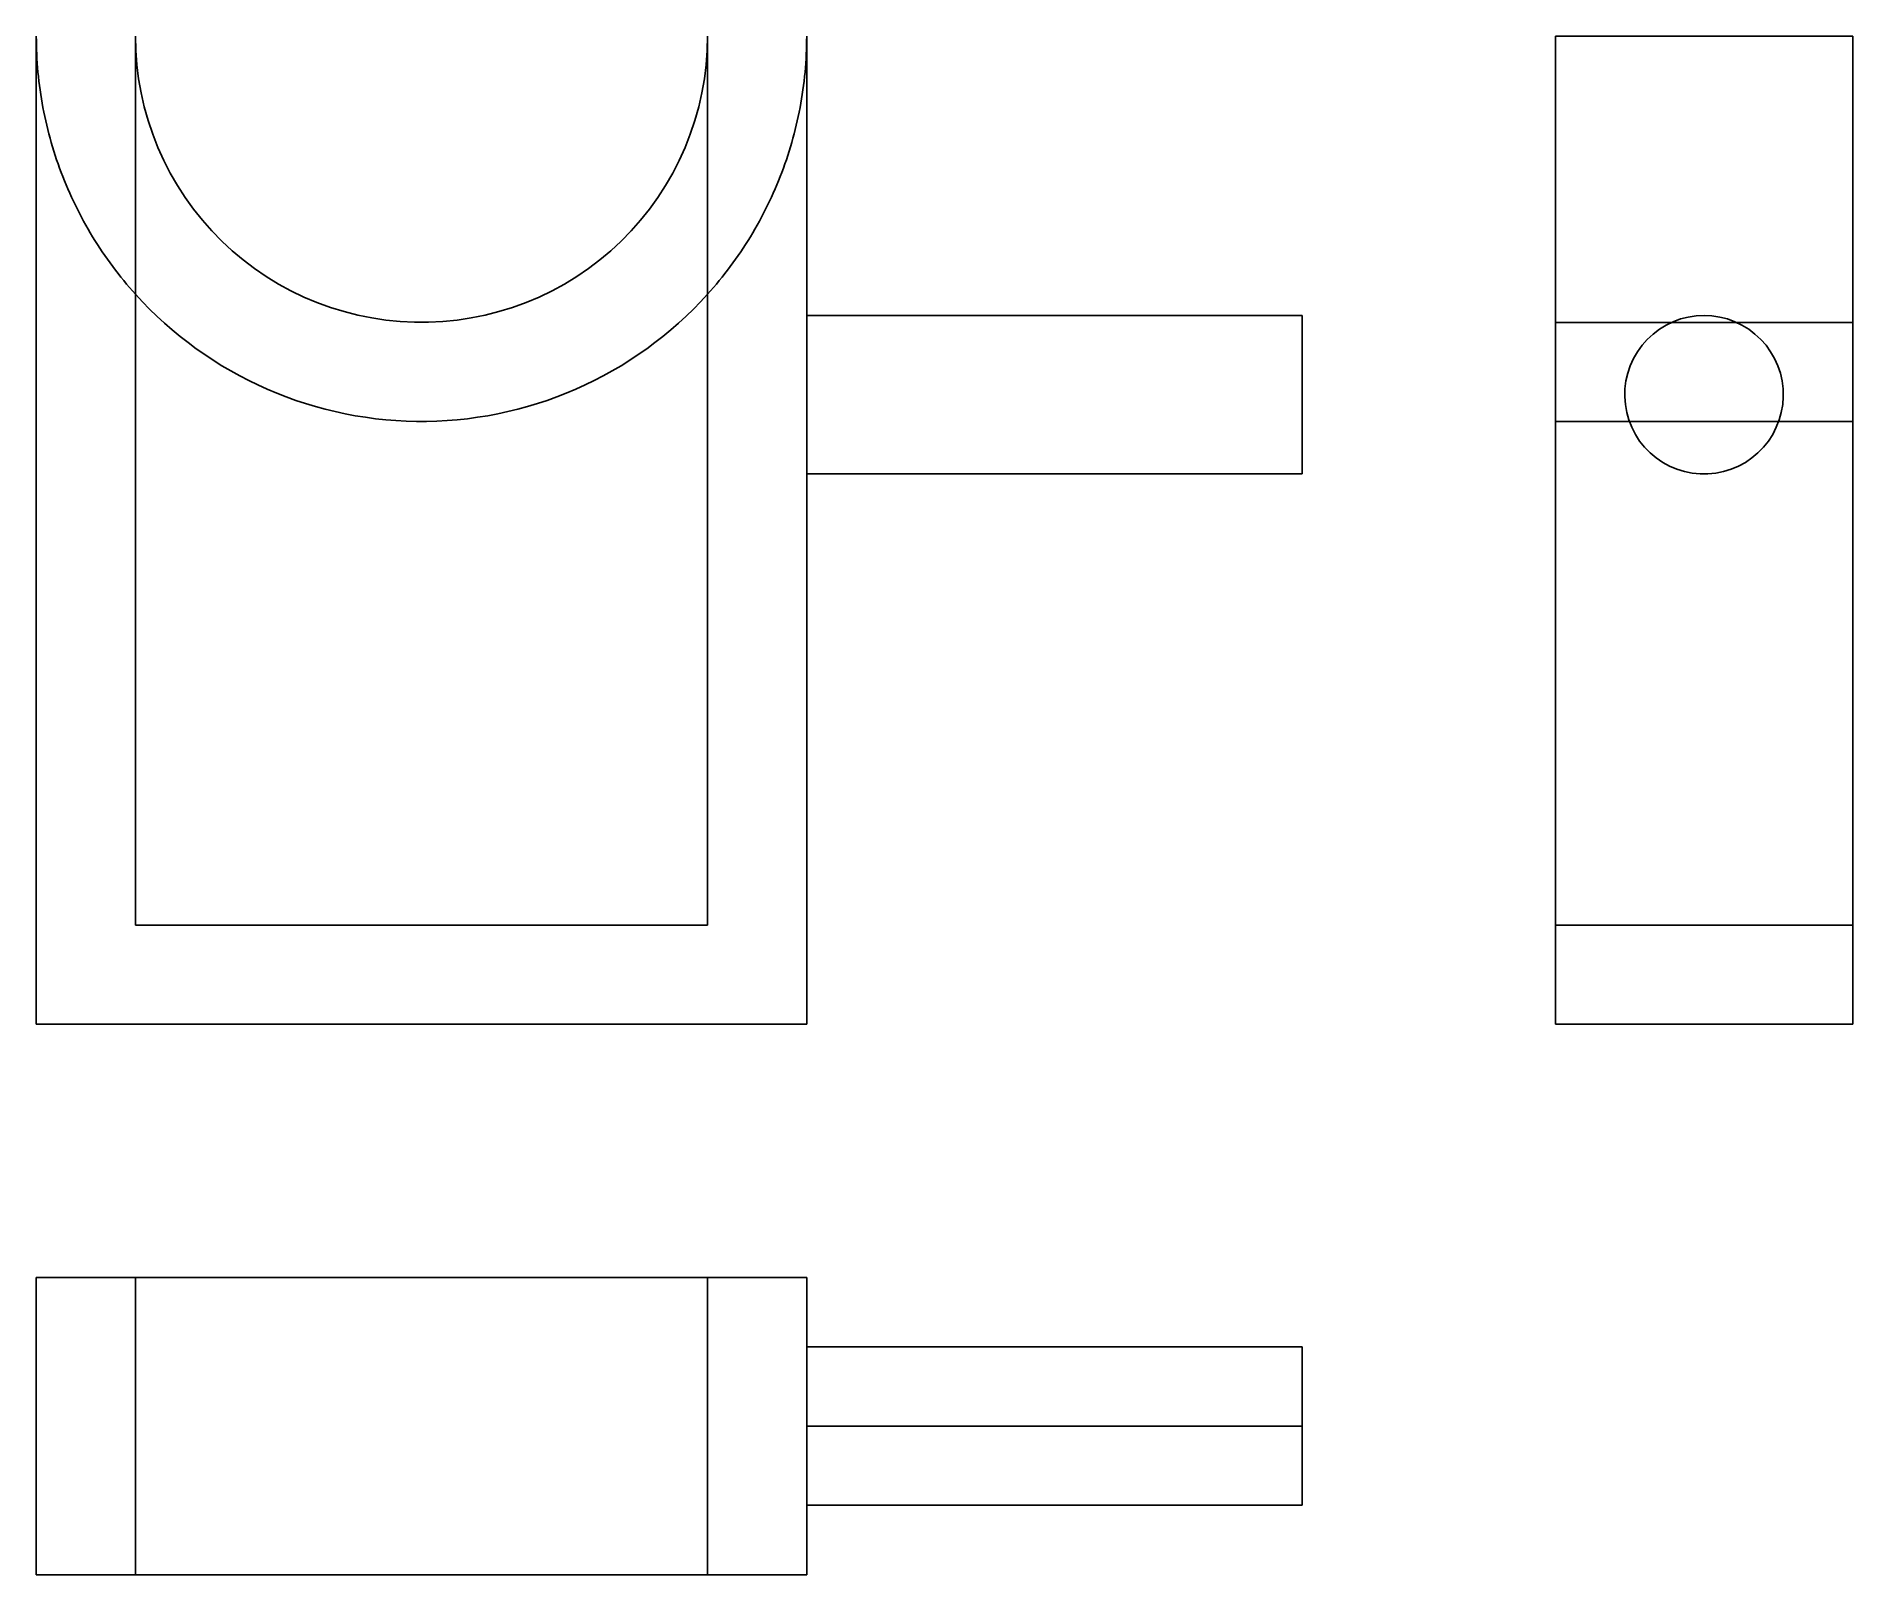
# Model space of a CAD drawing. Extents: x 0 to 0.992, y 0 to 0.84.
import ezdxf

# ---------------------------------------------------------------- set-up
doc = ezdxf.new("R2010")
doc.units = 0
doc.linetypes.add('HIDDEN', pattern=[9, 6, -3])
for name, color, linetype in [('FRONT', 7, 'CONTINUOUS'), ('FRONT_HID', 7, 'HIDDEN'), ('RIGHT', 7, 'CONTINUOUS'), ('RIGHT_HID', 7, 'HIDDEN'), ('TOP', 7, 'CONTINUOUS'), ('TOP_HID', 7, 'HIDDEN')]:
    doc.layers.add(name, color=color, linetype=linetype)

msp = doc.modelspace()

# ---------------------------------------------------------------- linework, layer by layer
at = {"layer": 'FRONT'}
for p, q in [((0, 0.840277), (0, 0.300629)), ((0.000014, 0.837827), (0, 0.840277)), ((0.000057, 0.835378), (0.000014, 0.837827)), ((0.000128, 0.832929), (0.000057, 0.835378)), ((0.054122, 0.840277), (0.054122, 0.699422)), ((0.054316, 0.832489), (0.054122, 0.840277)), ((0.366583, 0.840277), (0.366389, 0.832489)), ((0.366583, 0.699422), (0.366583, 0.840277)), ((0.420648, 0.835378), (0.420576, 0.832929)), ((0.420691, 0.837827), (0.420648, 0.835378)), ((0.420705, 0.840277), (0.420691, 0.837827)), ((0.420705, 0.300629), (0.420705, 0.840277)), ((0.000228, 0.830481), (0.000128, 0.832929)), ((0.000357, 0.828035), (0.000228, 0.830481)), ((0.000513, 0.82559), (0.000357, 0.828035)), ((0.000699, 0.823148), (0.000513, 0.82559)), ((0.054898, 0.824721), (0.054316, 0.832489)), ((0.055867, 0.816992), (0.054898, 0.824721)), ((0.365806, 0.824721), (0.364838, 0.816992)), ((0.366389, 0.832489), (0.365806, 0.824721)), ((0.420192, 0.82559), (0.420006, 0.823148)), ((0.420348, 0.828035), (0.420192, 0.82559)), ((0.420477, 0.830481), (0.420348, 0.828035)), ((0.420576, 0.832929), (0.420477, 0.830481)), ((0.000912, 0.820707), (0.000699, 0.823148)), ((0.001154, 0.818269), (0.000912, 0.820707)), ((0.001425, 0.815835), (0.001154, 0.818269)), ((0.001724, 0.813403), (0.001425, 0.815835)), ((0.002051, 0.810976), (0.001724, 0.813403)), ((0.05722, 0.80932), (0.055867, 0.816992)), ((0.364838, 0.816992), (0.363485, 0.80932)), ((0.418981, 0.813403), (0.418654, 0.810976)), ((0.41928, 0.815835), (0.418981, 0.813403)), ((0.41955, 0.818269), (0.41928, 0.815835)), ((0.419793, 0.820707), (0.41955, 0.818269)), ((0.420006, 0.823148), (0.419793, 0.820707)), ((0.002406, 0.808552), (0.002051, 0.810976)), ((0.00279, 0.806132), (0.002406, 0.808552)), ((0.003201, 0.803717), (0.00279, 0.806132)), ((0.003641, 0.801307), (0.003201, 0.803717)), ((0.058953, 0.801726), (0.05722, 0.80932)), ((0.363485, 0.80932), (0.361752, 0.801726)), ((0.417503, 0.803717), (0.417064, 0.801307)), ((0.417915, 0.806132), (0.417503, 0.803717)), ((0.418299, 0.808552), (0.417915, 0.806132)), ((0.418654, 0.810976), (0.418299, 0.808552)), ((0.004109, 0.798903), (0.003641, 0.801307)), ((0.004605, 0.796504), (0.004109, 0.798903)), ((0.005129, 0.794111), (0.004605, 0.796504)), ((0.00568, 0.791724), (0.005129, 0.794111)), ((0.061063, 0.794227), (0.058953, 0.801726)), ((0.063544, 0.786843), (0.061063, 0.794227)), ((0.359642, 0.794227), (0.357161, 0.786843)), ((0.361752, 0.801726), (0.359642, 0.794227)), ((0.415576, 0.794111), (0.415025, 0.791724)), ((0.4161, 0.796504), (0.415576, 0.794111)), ((0.416596, 0.798903), (0.4161, 0.796504)), ((0.417064, 0.801307), (0.416596, 0.798903)), ((0.006259, 0.789344), (0.00568, 0.791724)), ((0.006866, 0.78697), (0.006259, 0.789344)), ((0.007501, 0.784604), (0.006866, 0.78697)), ((0.008163, 0.782246), (0.007501, 0.784604)), ((0.06639, 0.779592), (0.063544, 0.786843)), ((0.357161, 0.786843), (0.354315, 0.779592)), ((0.413204, 0.784604), (0.412542, 0.782246)), ((0.413838, 0.78697), (0.413204, 0.784604)), ((0.414445, 0.789344), (0.413838, 0.78697)), ((0.415025, 0.791724), (0.414445, 0.789344)), ((0.008853, 0.779895), (0.008163, 0.782246)), ((0.00957, 0.777552), (0.008853, 0.779895)), ((0.010314, 0.775218), (0.00957, 0.777552)), ((0.011085, 0.772893), (0.010314, 0.775218)), ((0.069594, 0.772491), (0.06639, 0.779592)), ((0.354315, 0.779592), (0.351111, 0.772491)), ((0.410391, 0.775218), (0.40962, 0.772893)), ((0.411135, 0.777552), (0.410391, 0.775218)), ((0.411852, 0.779895), (0.411135, 0.777552)), ((0.412542, 0.782246), (0.411852, 0.779895)), ((0.011883, 0.770577), (0.011085, 0.772893)), ((0.012708, 0.768271), (0.011883, 0.770577)), ((0.01356, 0.765974), (0.012708, 0.768271)), ((0.014439, 0.763687), (0.01356, 0.765974)), ((0.073148, 0.765559), (0.069594, 0.772491)), ((0.077042, 0.758813), (0.073148, 0.765559)), ((0.347557, 0.765559), (0.343662, 0.758813)), ((0.351111, 0.772491), (0.347557, 0.765559)), ((0.407145, 0.765974), (0.406266, 0.763687)), ((0.407997, 0.768271), (0.407145, 0.765974)), ((0.408822, 0.770577), (0.407997, 0.768271)), ((0.40962, 0.772893), (0.408822, 0.770577)), ((0.015344, 0.761411), (0.014439, 0.763687)), ((0.016276, 0.759145), (0.015344, 0.761411)), ((0.017234, 0.75689), (0.016276, 0.759145)), ((0.018218, 0.754647), (0.017234, 0.75689)), ((0.019228, 0.752415), (0.018218, 0.754647)), ((0.081269, 0.752269), (0.077042, 0.758813)), ((0.343662, 0.758813), (0.339436, 0.752269)), ((0.402487, 0.754647), (0.401477, 0.752415)), ((0.403471, 0.75689), (0.402487, 0.754647)), ((0.404429, 0.759145), (0.403471, 0.75689)), ((0.405361, 0.761411), (0.404429, 0.759145)), ((0.406266, 0.763687), (0.405361, 0.761411)), ((0.020264, 0.750196), (0.019228, 0.752415)), ((0.021326, 0.747988), (0.020264, 0.750196)), ((0.022414, 0.745793), (0.021326, 0.747988)), ((0.023527, 0.743611), (0.022414, 0.745793)), ((0.085816, 0.745944), (0.081269, 0.752269)), ((0.090673, 0.739854), (0.085816, 0.745944)), ((0.334889, 0.745944), (0.330032, 0.739854)), ((0.339436, 0.752269), (0.334889, 0.745944)), ((0.398291, 0.745793), (0.397178, 0.743611)), ((0.399379, 0.747988), (0.398291, 0.745793)), ((0.400441, 0.750196), (0.399379, 0.747988)), ((0.401477, 0.752415), (0.400441, 0.750196)), ((0.024665, 0.741441), (0.023527, 0.743611)), ((0.025829, 0.739286), (0.024665, 0.741441)), ((0.027017, 0.737144), (0.025829, 0.739286)), ((0.028231, 0.735016), (0.027017, 0.737144)), ((0.029469, 0.732902), (0.028231, 0.735016)), ((0.095827, 0.734013), (0.090673, 0.739854)), ((0.330032, 0.739854), (0.324877, 0.734013)), ((0.392474, 0.735016), (0.391236, 0.732902)), ((0.393687, 0.737144), (0.392474, 0.735016)), ((0.394876, 0.739286), (0.393687, 0.737144)), ((0.39604, 0.741441), (0.394876, 0.739286)), ((0.397178, 0.743611), (0.39604, 0.741441)), ((0.030732, 0.730803), (0.029469, 0.732902)), ((0.032019, 0.728718), (0.030732, 0.730803)), ((0.03333, 0.726649), (0.032019, 0.728718)), ((0.034665, 0.724595), (0.03333, 0.726649)), ((0.036025, 0.722557), (0.034665, 0.724595)), ((0.101267, 0.728437), (0.095827, 0.734013)), ((0.106977, 0.723138), (0.101267, 0.728437)), ((0.319438, 0.728437), (0.313728, 0.723138)), ((0.324877, 0.734013), (0.319438, 0.728437)), ((0.386039, 0.724595), (0.38468, 0.722557)), ((0.387375, 0.726649), (0.386039, 0.724595)), ((0.388686, 0.728718), (0.387375, 0.726649)), ((0.389973, 0.730803), (0.388686, 0.728718)), ((0.391236, 0.732902), (0.389973, 0.730803)), ((0.037407, 0.720535), (0.036025, 0.722557)), ((0.038814, 0.718529), (0.037407, 0.720535)), ((0.040243, 0.71654), (0.038814, 0.718529)), ((0.041696, 0.714567), (0.040243, 0.71654)), ((0.043171, 0.712611), (0.041696, 0.714567)), ((0.112944, 0.718131), (0.106977, 0.723138)), ((0.119154, 0.713427), (0.112944, 0.718131)), ((0.30776, 0.718131), (0.301551, 0.713427)), ((0.313728, 0.723138), (0.30776, 0.718131)), ((0.379009, 0.714567), (0.377534, 0.712611)), ((0.380462, 0.71654), (0.379009, 0.714567)), ((0.381891, 0.718529), (0.380462, 0.71654)), ((0.383297, 0.720535), (0.381891, 0.718529)), ((0.38468, 0.722557), (0.383297, 0.720535)), ((0.044669, 0.710673), (0.043171, 0.712611)), ((0.04619, 0.708752), (0.044669, 0.710673)), ((0.047732, 0.706849), (0.04619, 0.708752)), ((0.049297, 0.704965), (0.047732, 0.706849)), ((0.050884, 0.703098), (0.049297, 0.704965)), ((0.12559, 0.709039), (0.119154, 0.713427)), ((0.132237, 0.704977), (0.12559, 0.709039)), ((0.139078, 0.701252), (0.132237, 0.704977)), ((0.288468, 0.704977), (0.281626, 0.701252)), ((0.295115, 0.709039), (0.288468, 0.704977)), ((0.301551, 0.713427), (0.295115, 0.709039)), ((0.371408, 0.704965), (0.369821, 0.703098)), ((0.372972, 0.706849), (0.371408, 0.704965)), ((0.374515, 0.708752), (0.372972, 0.706849)), ((0.376036, 0.710673), (0.374515, 0.708752)), ((0.377534, 0.712611), (0.376036, 0.710673)), ((0.052492, 0.70125), (0.050884, 0.703098)), ((0.054122, 0.699422), (0.052492, 0.70125)), ((0.05792, 0.69532), (0.054122, 0.699422)), ((0.054122, 0.699422), (0.054122, 0.354751)), ((0.061826, 0.691321), (0.05792, 0.69532)), ((0.146097, 0.697872), (0.139078, 0.701252)), ((0.153275, 0.694846), (0.146097, 0.697872)), ((0.160595, 0.692182), (0.153275, 0.694846)), ((0.26743, 0.694846), (0.26011, 0.692182)), ((0.274608, 0.697872), (0.26743, 0.694846)), ((0.281626, 0.701252), (0.274608, 0.697872)), ((0.362785, 0.69532), (0.358879, 0.691321)), ((0.366583, 0.699422), (0.362785, 0.69532)), ((0.368212, 0.70125), (0.366583, 0.699422)), ((0.366583, 0.354751), (0.366583, 0.699422)), ((0.369821, 0.703098), (0.368212, 0.70125)), ((0.065836, 0.687427), (0.061826, 0.691321)), ((0.069949, 0.683641), (0.065836, 0.687427)), ((0.168039, 0.689886), (0.160595, 0.692182)), ((0.175588, 0.687964), (0.168039, 0.689886)), ((0.183223, 0.68642), (0.175588, 0.687964)), ((0.190926, 0.685259), (0.183223, 0.68642)), ((0.198677, 0.684483), (0.190926, 0.685259)), ((0.206457, 0.684095), (0.198677, 0.684483)), ((0.222028, 0.684483), (0.214247, 0.684095)), ((0.229779, 0.685259), (0.222028, 0.684483)), ((0.237482, 0.68642), (0.229779, 0.685259)), ((0.245117, 0.687964), (0.237482, 0.68642)), ((0.252666, 0.689886), (0.245117, 0.687964)), ((0.26011, 0.692182), (0.252666, 0.689886)), ((0.354869, 0.687427), (0.350756, 0.683641)), ((0.358879, 0.691321), (0.354869, 0.687427)), ((0.420705, 0.687806), (0.691315, 0.687806)), ((0.691315, 0.60121), (0.691315, 0.687806)), ((0.07416, 0.679965), (0.069949, 0.683641)), ((0.078468, 0.676403), (0.07416, 0.679965)), ((0.082869, 0.672956), (0.078468, 0.676403)), ((0.214247, 0.684095), (0.206457, 0.684095)), ((0.342237, 0.676403), (0.337836, 0.672956)), ((0.346545, 0.679965), (0.342237, 0.676403)), ((0.350756, 0.683641), (0.346545, 0.679965)), ((0.08736, 0.669628), (0.082869, 0.672956)), ((0.091938, 0.66642), (0.08736, 0.669628)), ((0.096599, 0.663335), (0.091938, 0.66642)), ((0.328767, 0.66642), (0.324106, 0.663335)), ((0.333345, 0.669628), (0.328767, 0.66642)), ((0.337836, 0.672956), (0.333345, 0.669628)), ((0.101341, 0.660375), (0.096599, 0.663335)), ((0.10616, 0.657542), (0.101341, 0.660375)), ((0.111052, 0.654838), (0.10616, 0.657542)), ((0.116015, 0.652265), (0.111052, 0.654838)), ((0.309653, 0.654838), (0.30469, 0.652265)), ((0.314545, 0.657542), (0.309653, 0.654838)), ((0.319364, 0.660375), (0.314545, 0.657542)), ((0.324106, 0.663335), (0.319364, 0.660375)), ((0.121044, 0.649824), (0.116015, 0.652265)), ((0.126136, 0.647519), (0.121044, 0.649824)), ((0.131288, 0.645349), (0.126136, 0.647519)), ((0.136495, 0.643317), (0.131288, 0.645349)), ((0.289417, 0.645349), (0.28421, 0.643317)), ((0.294569, 0.647519), (0.289417, 0.645349)), ((0.299661, 0.649824), (0.294569, 0.647519)), ((0.30469, 0.652265), (0.299661, 0.649824)), ((0.141755, 0.641424), (0.136495, 0.643317)), ((0.147063, 0.639671), (0.141755, 0.641424)), ((0.152415, 0.63806), (0.147063, 0.639671)), ((0.157809, 0.636592), (0.152415, 0.63806)), ((0.16324, 0.635268), (0.157809, 0.636592)), ((0.168704, 0.634089), (0.16324, 0.635268)), ((0.257465, 0.635268), (0.252001, 0.634089)), ((0.262896, 0.636592), (0.257465, 0.635268)), ((0.268289, 0.63806), (0.262896, 0.636592)), ((0.273642, 0.639671), (0.268289, 0.63806)), ((0.27895, 0.641424), (0.273642, 0.639671)), ((0.28421, 0.643317), (0.27895, 0.641424)), ((0.174197, 0.633055), (0.168704, 0.634089)), ((0.179716, 0.632167), (0.174197, 0.633055)), ((0.185257, 0.631427), (0.179716, 0.632167)), ((0.190815, 0.630834), (0.185257, 0.631427)), ((0.196388, 0.630388), (0.190815, 0.630834)), ((0.20197, 0.630092), (0.196388, 0.630388)), ((0.207557, 0.629943), (0.20197, 0.630092)), ((0.213147, 0.629943), (0.207557, 0.629943)), ((0.218735, 0.630092), (0.213147, 0.629943)), ((0.224317, 0.630388), (0.218735, 0.630092)), ((0.229889, 0.630834), (0.224317, 0.630388)), ((0.235448, 0.631427), (0.229889, 0.630834)), ((0.240988, 0.632167), (0.235448, 0.631427)), ((0.246507, 0.633055), (0.240988, 0.632167)), ((0.252001, 0.634089), (0.246507, 0.633055)), ((0.691315, 0.60121), (0.420705, 0.60121)), ((0.054122, 0.354751), (0.366583, 0.354751)), ((0, 0.300629), (0.420705, 0.300629))]:
    msp.add_line(p, q, dxfattribs=at)
at = {"layer": 'FRONT_HID', "linetype": 'HIDDEN'}
for p, q in [((0, 0.840277), (0, 0.300629)), ((0.000014, 0.837827), (0, 0.840277)), ((0.000057, 0.835378), (0.000014, 0.837827)), ((0.000128, 0.832929), (0.000057, 0.835378)), ((0.054122, 0.840277), (0.054122, 0.699422)), ((0.054316, 0.832489), (0.054122, 0.840277)), ((0.366583, 0.840277), (0.366389, 0.832489)), ((0.366583, 0.699422), (0.366583, 0.840277)), ((0.420648, 0.835378), (0.420576, 0.832929)), ((0.420691, 0.837827), (0.420648, 0.835378)), ((0.420705, 0.840277), (0.420691, 0.837827)), ((0.420705, 0.300629), (0.420705, 0.840277)), ((0.000228, 0.830481), (0.000128, 0.832929)), ((0.000357, 0.828035), (0.000228, 0.830481)), ((0.000513, 0.82559), (0.000357, 0.828035)), ((0.000699, 0.823148), (0.000513, 0.82559)), ((0.054898, 0.824721), (0.054316, 0.832489)), ((0.055867, 0.816992), (0.054898, 0.824721)), ((0.365806, 0.824721), (0.364838, 0.816992)), ((0.366389, 0.832489), (0.365806, 0.824721)), ((0.420192, 0.82559), (0.420006, 0.823148)), ((0.420348, 0.828035), (0.420192, 0.82559)), ((0.420477, 0.830481), (0.420348, 0.828035)), ((0.420576, 0.832929), (0.420477, 0.830481)), ((0.000912, 0.820707), (0.000699, 0.823148)), ((0.001154, 0.818269), (0.000912, 0.820707)), ((0.001425, 0.815835), (0.001154, 0.818269)), ((0.001724, 0.813403), (0.001425, 0.815835)), ((0.002051, 0.810976), (0.001724, 0.813403)), ((0.05722, 0.80932), (0.055867, 0.816992)), ((0.364838, 0.816992), (0.363485, 0.80932)), ((0.418981, 0.813403), (0.418654, 0.810976)), ((0.41928, 0.815835), (0.418981, 0.813403)), ((0.41955, 0.818269), (0.41928, 0.815835)), ((0.419793, 0.820707), (0.41955, 0.818269)), ((0.420006, 0.823148), (0.419793, 0.820707)), ((0.002406, 0.808552), (0.002051, 0.810976)), ((0.00279, 0.806132), (0.002406, 0.808552)), ((0.003201, 0.803717), (0.00279, 0.806132)), ((0.003641, 0.801307), (0.003201, 0.803717)), ((0.058953, 0.801726), (0.05722, 0.80932)), ((0.363485, 0.80932), (0.361752, 0.801726)), ((0.417503, 0.803717), (0.417064, 0.801307)), ((0.417915, 0.806132), (0.417503, 0.803717)), ((0.418299, 0.808552), (0.417915, 0.806132)), ((0.418654, 0.810976), (0.418299, 0.808552)), ((0.004109, 0.798903), (0.003641, 0.801307)), ((0.004605, 0.796504), (0.004109, 0.798903)), ((0.005129, 0.794111), (0.004605, 0.796504)), ((0.00568, 0.791724), (0.005129, 0.794111)), ((0.061063, 0.794227), (0.058953, 0.801726)), ((0.063544, 0.786843), (0.061063, 0.794227)), ((0.359642, 0.794227), (0.357161, 0.786843)), ((0.361752, 0.801726), (0.359642, 0.794227)), ((0.415576, 0.794111), (0.415025, 0.791724)), ((0.4161, 0.796504), (0.415576, 0.794111)), ((0.416596, 0.798903), (0.4161, 0.796504)), ((0.417064, 0.801307), (0.416596, 0.798903)), ((0.006259, 0.789344), (0.00568, 0.791724)), ((0.006866, 0.78697), (0.006259, 0.789344)), ((0.007501, 0.784604), (0.006866, 0.78697)), ((0.008163, 0.782246), (0.007501, 0.784604)), ((0.06639, 0.779592), (0.063544, 0.786843)), ((0.357161, 0.786843), (0.354315, 0.779592)), ((0.413204, 0.784604), (0.412542, 0.782246)), ((0.413838, 0.78697), (0.413204, 0.784604)), ((0.414445, 0.789344), (0.413838, 0.78697)), ((0.415025, 0.791724), (0.414445, 0.789344)), ((0.008853, 0.779895), (0.008163, 0.782246)), ((0.00957, 0.777552), (0.008853, 0.779895)), ((0.010314, 0.775218), (0.00957, 0.777552)), ((0.011085, 0.772893), (0.010314, 0.775218)), ((0.069594, 0.772491), (0.06639, 0.779592)), ((0.354315, 0.779592), (0.351111, 0.772491)), ((0.410391, 0.775218), (0.40962, 0.772893)), ((0.411135, 0.777552), (0.410391, 0.775218)), ((0.411852, 0.779895), (0.411135, 0.777552)), ((0.412542, 0.782246), (0.411852, 0.779895)), ((0.011883, 0.770577), (0.011085, 0.772893)), ((0.012708, 0.768271), (0.011883, 0.770577)), ((0.01356, 0.765974), (0.012708, 0.768271)), ((0.014439, 0.763687), (0.01356, 0.765974)), ((0.073148, 0.765559), (0.069594, 0.772491)), ((0.077042, 0.758813), (0.073148, 0.765559)), ((0.347557, 0.765559), (0.343662, 0.758813)), ((0.351111, 0.772491), (0.347557, 0.765559)), ((0.407145, 0.765974), (0.406266, 0.763687)), ((0.407997, 0.768271), (0.407145, 0.765974)), ((0.408822, 0.770577), (0.407997, 0.768271)), ((0.40962, 0.772893), (0.408822, 0.770577)), ((0.015344, 0.761411), (0.014439, 0.763687)), ((0.016276, 0.759145), (0.015344, 0.761411)), ((0.017234, 0.75689), (0.016276, 0.759145)), ((0.018218, 0.754647), (0.017234, 0.75689)), ((0.019228, 0.752415), (0.018218, 0.754647)), ((0.081269, 0.752269), (0.077042, 0.758813)), ((0.343662, 0.758813), (0.339436, 0.752269)), ((0.402487, 0.754647), (0.401477, 0.752415)), ((0.403471, 0.75689), (0.402487, 0.754647)), ((0.404429, 0.759145), (0.403471, 0.75689)), ((0.405361, 0.761411), (0.404429, 0.759145)), ((0.406266, 0.763687), (0.405361, 0.761411)), ((0.020264, 0.750196), (0.019228, 0.752415)), ((0.021326, 0.747988), (0.020264, 0.750196)), ((0.022414, 0.745793), (0.021326, 0.747988)), ((0.023527, 0.743611), (0.022414, 0.745793)), ((0.085816, 0.745944), (0.081269, 0.752269)), ((0.090673, 0.739854), (0.085816, 0.745944)), ((0.334889, 0.745944), (0.330032, 0.739854)), ((0.339436, 0.752269), (0.334889, 0.745944)), ((0.398291, 0.745793), (0.397178, 0.743611)), ((0.399379, 0.747988), (0.398291, 0.745793)), ((0.400441, 0.750196), (0.399379, 0.747988)), ((0.401477, 0.752415), (0.400441, 0.750196)), ((0.024665, 0.741441), (0.023527, 0.743611)), ((0.025829, 0.739286), (0.024665, 0.741441)), ((0.027017, 0.737144), (0.025829, 0.739286)), ((0.028231, 0.735016), (0.027017, 0.737144)), ((0.029469, 0.732902), (0.028231, 0.735016)), ((0.095827, 0.734013), (0.090673, 0.739854)), ((0.330032, 0.739854), (0.324877, 0.734013)), ((0.392474, 0.735016), (0.391236, 0.732902)), ((0.393687, 0.737144), (0.392474, 0.735016)), ((0.394876, 0.739286), (0.393687, 0.737144)), ((0.39604, 0.741441), (0.394876, 0.739286)), ((0.397178, 0.743611), (0.39604, 0.741441)), ((0.030732, 0.730803), (0.029469, 0.732902)), ((0.032019, 0.728718), (0.030732, 0.730803)), ((0.03333, 0.726649), (0.032019, 0.728718)), ((0.034665, 0.724595), (0.03333, 0.726649)), ((0.036025, 0.722557), (0.034665, 0.724595)), ((0.101267, 0.728437), (0.095827, 0.734013)), ((0.106977, 0.723138), (0.101267, 0.728437)), ((0.319438, 0.728437), (0.313728, 0.723138)), ((0.324877, 0.734013), (0.319438, 0.728437)), ((0.386039, 0.724595), (0.38468, 0.722557)), ((0.387375, 0.726649), (0.386039, 0.724595)), ((0.388686, 0.728718), (0.387375, 0.726649)), ((0.389973, 0.730803), (0.388686, 0.728718)), ((0.391236, 0.732902), (0.389973, 0.730803)), ((0.037407, 0.720535), (0.036025, 0.722557)), ((0.038814, 0.718529), (0.037407, 0.720535)), ((0.040243, 0.71654), (0.038814, 0.718529)), ((0.041696, 0.714567), (0.040243, 0.71654)), ((0.043171, 0.712611), (0.041696, 0.714567)), ((0.112944, 0.718131), (0.106977, 0.723138)), ((0.119154, 0.713427), (0.112944, 0.718131)), ((0.30776, 0.718131), (0.301551, 0.713427)), ((0.313728, 0.723138), (0.30776, 0.718131)), ((0.379009, 0.714567), (0.377534, 0.712611)), ((0.380462, 0.71654), (0.379009, 0.714567)), ((0.381891, 0.718529), (0.380462, 0.71654)), ((0.383297, 0.720535), (0.381891, 0.718529)), ((0.38468, 0.722557), (0.383297, 0.720535)), ((0.044669, 0.710673), (0.043171, 0.712611)), ((0.04619, 0.708752), (0.044669, 0.710673)), ((0.047732, 0.706849), (0.04619, 0.708752)), ((0.049297, 0.704965), (0.047732, 0.706849)), ((0.050884, 0.703098), (0.049297, 0.704965)), ((0.12559, 0.709039), (0.119154, 0.713427)), ((0.132237, 0.704977), (0.12559, 0.709039)), ((0.139078, 0.701252), (0.132237, 0.704977)), ((0.288468, 0.704977), (0.281626, 0.701252)), ((0.295115, 0.709039), (0.288468, 0.704977)), ((0.301551, 0.713427), (0.295115, 0.709039)), ((0.371408, 0.704965), (0.369821, 0.703098)), ((0.372972, 0.706849), (0.371408, 0.704965)), ((0.374515, 0.708752), (0.372972, 0.706849)), ((0.376036, 0.710673), (0.374515, 0.708752)), ((0.377534, 0.712611), (0.376036, 0.710673)), ((0.052492, 0.70125), (0.050884, 0.703098)), ((0.054122, 0.699422), (0.052492, 0.70125)), ((0.05792, 0.69532), (0.054122, 0.699422)), ((0.054122, 0.699422), (0.054122, 0.354751)), ((0.061826, 0.691321), (0.05792, 0.69532)), ((0.146097, 0.697872), (0.139078, 0.701252)), ((0.153275, 0.694846), (0.146097, 0.697872)), ((0.160595, 0.692182), (0.153275, 0.694846)), ((0.26743, 0.694846), (0.26011, 0.692182)), ((0.274608, 0.697872), (0.26743, 0.694846)), ((0.281626, 0.701252), (0.274608, 0.697872)), ((0.362785, 0.69532), (0.358879, 0.691321)), ((0.366583, 0.699422), (0.362785, 0.69532)), ((0.368212, 0.70125), (0.366583, 0.699422)), ((0.366583, 0.354751), (0.366583, 0.699422)), ((0.369821, 0.703098), (0.368212, 0.70125)), ((0.065836, 0.687427), (0.061826, 0.691321)), ((0.069949, 0.683641), (0.065836, 0.687427)), ((0.168039, 0.689886), (0.160595, 0.692182)), ((0.175588, 0.687964), (0.168039, 0.689886)), ((0.183223, 0.68642), (0.175588, 0.687964)), ((0.190926, 0.685259), (0.183223, 0.68642)), ((0.198677, 0.684483), (0.190926, 0.685259)), ((0.206457, 0.684095), (0.198677, 0.684483)), ((0.222028, 0.684483), (0.214247, 0.684095)), ((0.229779, 0.685259), (0.222028, 0.684483)), ((0.237482, 0.68642), (0.229779, 0.685259)), ((0.245117, 0.687964), (0.237482, 0.68642)), ((0.252666, 0.689886), (0.245117, 0.687964)), ((0.26011, 0.692182), (0.252666, 0.689886)), ((0.354869, 0.687427), (0.350756, 0.683641)), ((0.358879, 0.691321), (0.354869, 0.687427)), ((0.420705, 0.687806), (0.420705, 0.60121)), ((0.420705, 0.60121), (0.420705, 0.687806)), ((0.691315, 0.687806), (0.691315, 0.60121)), ((0.07416, 0.679965), (0.069949, 0.683641)), ((0.078468, 0.676403), (0.07416, 0.679965)), ((0.082869, 0.672956), (0.078468, 0.676403)), ((0.214247, 0.684095), (0.206457, 0.684095)), ((0.342237, 0.676403), (0.337836, 0.672956)), ((0.346545, 0.679965), (0.342237, 0.676403)), ((0.350756, 0.683641), (0.346545, 0.679965)), ((0.08736, 0.669628), (0.082869, 0.672956)), ((0.091938, 0.66642), (0.08736, 0.669628)), ((0.096599, 0.663335), (0.091938, 0.66642)), ((0.328767, 0.66642), (0.324106, 0.663335)), ((0.333345, 0.669628), (0.328767, 0.66642)), ((0.337836, 0.672956), (0.333345, 0.669628)), ((0.101341, 0.660375), (0.096599, 0.663335)), ((0.10616, 0.657542), (0.101341, 0.660375)), ((0.111052, 0.654838), (0.10616, 0.657542)), ((0.116015, 0.652265), (0.111052, 0.654838)), ((0.309653, 0.654838), (0.30469, 0.652265)), ((0.314545, 0.657542), (0.309653, 0.654838)), ((0.319364, 0.660375), (0.314545, 0.657542)), ((0.324106, 0.663335), (0.319364, 0.660375)), ((0.121044, 0.649824), (0.116015, 0.652265)), ((0.126136, 0.647519), (0.121044, 0.649824)), ((0.131288, 0.645349), (0.126136, 0.647519)), ((0.136495, 0.643317), (0.131288, 0.645349)), ((0.289417, 0.645349), (0.28421, 0.643317)), ((0.294569, 0.647519), (0.289417, 0.645349)), ((0.299661, 0.649824), (0.294569, 0.647519)), ((0.30469, 0.652265), (0.299661, 0.649824)), ((0.141755, 0.641424), (0.136495, 0.643317)), ((0.147063, 0.639671), (0.141755, 0.641424)), ((0.152415, 0.63806), (0.147063, 0.639671)), ((0.157809, 0.636592), (0.152415, 0.63806)), ((0.16324, 0.635268), (0.157809, 0.636592)), ((0.168704, 0.634089), (0.16324, 0.635268)), ((0.257465, 0.635268), (0.252001, 0.634089)), ((0.262896, 0.636592), (0.257465, 0.635268)), ((0.268289, 0.63806), (0.262896, 0.636592)), ((0.273642, 0.639671), (0.268289, 0.63806)), ((0.27895, 0.641424), (0.273642, 0.639671)), ((0.28421, 0.643317), (0.27895, 0.641424)), ((0.174197, 0.633055), (0.168704, 0.634089)), ((0.179716, 0.632167), (0.174197, 0.633055)), ((0.185257, 0.631427), (0.179716, 0.632167)), ((0.190815, 0.630834), (0.185257, 0.631427)), ((0.196388, 0.630388), (0.190815, 0.630834)), ((0.20197, 0.630092), (0.196388, 0.630388)), ((0.207557, 0.629943), (0.20197, 0.630092)), ((0.213147, 0.629943), (0.207557, 0.629943)), ((0.218735, 0.630092), (0.213147, 0.629943)), ((0.224317, 0.630388), (0.218735, 0.630092)), ((0.229889, 0.630834), (0.224317, 0.630388)), ((0.235448, 0.631427), (0.229889, 0.630834)), ((0.240988, 0.632167), (0.235448, 0.631427)), ((0.246507, 0.633055), (0.240988, 0.632167)), ((0.252001, 0.634089), (0.246507, 0.633055)), ((0.054122, 0.354751), (0.366583, 0.354751)), ((0, 0.300629), (0.420705, 0.300629))]:
    msp.add_line(p, q, dxfattribs=at)
at = {"layer": 'RIGHT'}
for p, q in [((0.829578, 0.840277), (0.991945, 0.840277)), ((0.829578, 0.300629), (0.829578, 0.840277)), ((0.991945, 0.300629), (0.991945, 0.840277)), ((0.893943, 0.684406), (0.897999, 0.685882)), ((0.897999, 0.685882), (0.902182, 0.686947)), ((0.902182, 0.686947), (0.90645, 0.687591)), ((0.90645, 0.687591), (0.910761, 0.687806)), ((0.910761, 0.687806), (0.915072, 0.687591)), ((0.915072, 0.687591), (0.919341, 0.686947)), ((0.919341, 0.686947), (0.923524, 0.685882)), ((0.923524, 0.685882), (0.92758, 0.684406)), ((0.87691, 0.671504), (0.879766, 0.67474)), ((0.879766, 0.67474), (0.88293, 0.677676)), ((0.88293, 0.677676), (0.886371, 0.680282)), ((0.886371, 0.680282), (0.890054, 0.682533)), ((0.890054, 0.682533), (0.893943, 0.684406)), ((0.92758, 0.684406), (0.931469, 0.682533)), ((0.931469, 0.682533), (0.935152, 0.680282)), ((0.935152, 0.680282), (0.938593, 0.677676)), ((0.938593, 0.677676), (0.941757, 0.67474)), ((0.941757, 0.67474), (0.944613, 0.671504)), ((0.872232, 0.664261), (0.87439, 0.667999)), ((0.87439, 0.667999), (0.87691, 0.671504)), ((0.944613, 0.671504), (0.947133, 0.667999)), ((0.947133, 0.667999), (0.949291, 0.664261)), ((0.868122, 0.652027), (0.869082, 0.656235)), ((0.869082, 0.656235), (0.870457, 0.660326)), ((0.870457, 0.660326), (0.872232, 0.664261)), ((0.949291, 0.664261), (0.951066, 0.660326)), ((0.951066, 0.660326), (0.952441, 0.656235)), ((0.952441, 0.656235), (0.953401, 0.652027)), ((0.867477, 0.643429), (0.867585, 0.647744)), ((0.867585, 0.647744), (0.868122, 0.652027)), ((0.953401, 0.652027), (0.953938, 0.647744)), ((0.953938, 0.647744), (0.954046, 0.643429)), ((0.8678, 0.639124), (0.867477, 0.643429)), ((0.868549, 0.634873), (0.8678, 0.639124)), ((0.869718, 0.630718), (0.868549, 0.634873)), ((0.952974, 0.634873), (0.951804, 0.630718)), ((0.953723, 0.639124), (0.952974, 0.634873)), ((0.954046, 0.643429), (0.953723, 0.639124)), ((0.871295, 0.6267), (0.869718, 0.630718)), ((0.873265, 0.622859), (0.871295, 0.6267)), ((0.950228, 0.6267), (0.948258, 0.622859)), ((0.951804, 0.630718), (0.950228, 0.6267)), ((0.875606, 0.619233), (0.873265, 0.622859)), ((0.878298, 0.615859), (0.875606, 0.619233)), ((0.881312, 0.612769), (0.878298, 0.615859)), ((0.943225, 0.615859), (0.940211, 0.612769)), ((0.945916, 0.619233), (0.943225, 0.615859)), ((0.948258, 0.622859), (0.945916, 0.619233)), ((0.884618, 0.609994), (0.881312, 0.612769)), ((0.888185, 0.607563), (0.884618, 0.609994)), ((0.891975, 0.605498), (0.888185, 0.607563)), ((0.895953, 0.603822), (0.891975, 0.605498)), ((0.929548, 0.605498), (0.92557, 0.603822)), ((0.933338, 0.607563), (0.929548, 0.605498)), ((0.936905, 0.609994), (0.933338, 0.607563)), ((0.940211, 0.612769), (0.936905, 0.609994)), ((0.900077, 0.602549), (0.895953, 0.603822)), ((0.904308, 0.601694), (0.900077, 0.602549)), ((0.908603, 0.601264), (0.904308, 0.601694)), ((0.91292, 0.601264), (0.908603, 0.601264)), ((0.917215, 0.601694), (0.91292, 0.601264)), ((0.921445, 0.602549), (0.917215, 0.601694)), ((0.92557, 0.603822), (0.921445, 0.602549)), ((0.829578, 0.300629), (0.991945, 0.300629))]:
    msp.add_line(p, q, dxfattribs=at)
at = {"layer": 'RIGHT_HID', "linetype": 'HIDDEN'}
for p, q in [((0.829578, 0.840277), (0.991945, 0.840277)), ((0.829578, 0.840277), (0.829578, 0.300629)), ((0.829578, 0.840277), (0.829578, 0.699422)), ((0.829578, 0.699422), (0.829578, 0.840277)), ((0.829578, 0.840277), (0.829578, 0.699422)), ((0.829578, 0.840277), (0.829578, 0.684047)), ((0.829578, 0.684047), (0.829578, 0.840277)), ((0.829578, 0.699422), (0.829578, 0.840277)), ((0.829578, 0.840277), (0.991945, 0.840277)), ((0.829578, 0.840277), (0.991945, 0.840277)), ((0.991945, 0.840277), (0.991945, 0.300629)), ((0.991945, 0.840277), (0.991945, 0.699422)), ((0.991945, 0.699422), (0.991945, 0.840277)), ((0.991945, 0.840277), (0.991945, 0.699422)), ((0.991945, 0.840277), (0.991945, 0.684047)), ((0.991945, 0.684047), (0.991945, 0.840277)), ((0.991945, 0.699422), (0.991945, 0.840277)), ((0.829578, 0.699422), (0.829578, 0.629924)), ((0.829578, 0.629924), (0.829578, 0.699422)), ((0.829578, 0.699422), (0.829578, 0.354751)), ((0.829578, 0.354751), (0.829578, 0.699422)), ((0.991945, 0.699422), (0.991945, 0.629924)), ((0.991945, 0.629924), (0.991945, 0.699422)), ((0.991945, 0.699422), (0.991945, 0.354751)), ((0.991945, 0.354751), (0.991945, 0.699422)), ((0.893943, 0.684406), (0.897999, 0.685882)), ((0.897999, 0.685882), (0.902182, 0.686947)), ((0.902182, 0.686947), (0.90645, 0.687591)), ((0.90645, 0.687591), (0.910761, 0.687806)), ((0.910761, 0.687806), (0.915072, 0.687591)), ((0.915072, 0.687591), (0.919341, 0.686947)), ((0.919341, 0.686947), (0.923524, 0.685882)), ((0.923524, 0.685882), (0.92758, 0.684406)), ((0.991945, 0.684047), (0.829578, 0.684047)), ((0.87691, 0.671504), (0.879766, 0.67474)), ((0.879766, 0.67474), (0.88293, 0.677676)), ((0.88293, 0.677676), (0.886371, 0.680282)), ((0.886371, 0.680282), (0.890054, 0.682533)), ((0.890054, 0.682533), (0.893943, 0.684406)), ((0.92758, 0.684406), (0.931469, 0.682533)), ((0.931469, 0.682533), (0.935152, 0.680282)), ((0.935152, 0.680282), (0.938593, 0.677676)), ((0.938593, 0.677676), (0.941757, 0.67474)), ((0.941757, 0.67474), (0.944613, 0.671504)), ((0.872232, 0.664261), (0.87439, 0.667999)), ((0.87439, 0.667999), (0.87691, 0.671504)), ((0.944613, 0.671504), (0.947133, 0.667999)), ((0.947133, 0.667999), (0.949291, 0.664261)), ((0.868122, 0.652027), (0.869082, 0.656235)), ((0.869082, 0.656235), (0.870457, 0.660326)), ((0.870457, 0.660326), (0.872232, 0.664261)), ((0.949291, 0.664261), (0.951066, 0.660326)), ((0.951066, 0.660326), (0.952441, 0.656235)), ((0.952441, 0.656235), (0.953401, 0.652027)), ((0.867477, 0.643429), (0.867585, 0.647744)), ((0.867585, 0.647744), (0.868122, 0.652027)), ((0.953401, 0.652027), (0.953938, 0.647744)), ((0.953938, 0.647744), (0.954046, 0.643429)), ((0.8678, 0.639124), (0.867477, 0.643429)), ((0.868549, 0.634873), (0.8678, 0.639124)), ((0.869718, 0.630718), (0.868549, 0.634873)), ((0.952974, 0.634873), (0.951804, 0.630718)), ((0.953723, 0.639124), (0.952974, 0.634873)), ((0.954046, 0.643429), (0.953723, 0.639124)), ((0.991945, 0.629924), (0.829578, 0.629924)), ((0.871295, 0.6267), (0.869718, 0.630718)), ((0.873265, 0.622859), (0.871295, 0.6267)), ((0.950228, 0.6267), (0.948258, 0.622859)), ((0.951804, 0.630718), (0.950228, 0.6267)), ((0.875606, 0.619233), (0.873265, 0.622859)), ((0.878298, 0.615859), (0.875606, 0.619233)), ((0.881312, 0.612769), (0.878298, 0.615859)), ((0.943225, 0.615859), (0.940211, 0.612769)), ((0.945916, 0.619233), (0.943225, 0.615859)), ((0.948258, 0.622859), (0.945916, 0.619233)), ((0.884618, 0.609994), (0.881312, 0.612769)), ((0.888185, 0.607563), (0.884618, 0.609994)), ((0.891975, 0.605498), (0.888185, 0.607563)), ((0.895953, 0.603822), (0.891975, 0.605498)), ((0.929548, 0.605498), (0.92557, 0.603822)), ((0.933338, 0.607563), (0.929548, 0.605498)), ((0.936905, 0.609994), (0.933338, 0.607563)), ((0.940211, 0.612769), (0.936905, 0.609994)), ((0.900077, 0.602549), (0.895953, 0.603822)), ((0.904308, 0.601694), (0.900077, 0.602549)), ((0.908603, 0.601264), (0.904308, 0.601694)), ((0.91292, 0.601264), (0.908603, 0.601264)), ((0.917215, 0.601694), (0.91292, 0.601264)), ((0.921445, 0.602549), (0.917215, 0.601694)), ((0.92557, 0.603822), (0.921445, 0.602549)), ((0.829578, 0.354751), (0.991945, 0.354751)), ((0.829578, 0.354751), (0.991945, 0.354751)), ((0.829578, 0.300629), (0.991945, 0.300629))]:
    msp.add_line(p, q, dxfattribs=at)
at = {"layer": 'TOP'}
for p, q in [((0, 0.162366), (0, 0)), ((0.054122, 0.162366), (0, 0.162366)), ((0.366583, 0.162366), (0.054122, 0.162366)), ((0.366583, 0.162366), (0.054122, 0.162366)), ((0.054122, 0.162366), (0.054122, 0)), ((0.420705, 0.162366), (0.366583, 0.162366)), ((0.366583, 0.162366), (0.366583, 0)), ((0.420705, 0.162366), (0.420705, 0)), ((0.691315, 0.124481), (0.420705, 0.124481)), ((0.691315, 0.124481), (0.691315, 0.081183)), ((0.420705, 0.081183), (0.691315, 0.081183)), ((0.691315, 0.081183), (0.691315, 0.037885)), ((0.691315, 0.037885), (0.420705, 0.037885)), ((0.054122, 0), (0, 0)), ((0.366583, 0), (0.054122, 0)), ((0.366583, 0), (0.054122, 0)), ((0.420705, 0), (0.366583, 0))]:
    msp.add_line(p, q, dxfattribs=at)
at = {"layer": 'TOP_HID', "linetype": 'HIDDEN'}
for p, q in [((0, 0.162366), (0, 0)), ((0, 0.162366), (0.420705, 0.162366)), ((0.054122, 0.162366), (0.366583, 0.162366)), ((0.054122, 0.162366), (0.054122, 0)), ((0.366583, 0.162366), (0.366583, 0)), ((0.420705, 0.162366), (0.420705, 0)), ((0.420705, 0.037885), (0.420705, 0.124481)), ((0.420705, 0.124481), (0.420705, 0.081183)), ((0.691315, 0.037885), (0.691315, 0.124481)), ((0.420705, 0.081183), (0.420705, 0.037885)), ((0, 0), (0.420705, 0)), ((0.054122, 0), (0.366583, 0))]:
    msp.add_line(p, q, dxfattribs=at)

doc.saveas('drawing.dxf')
